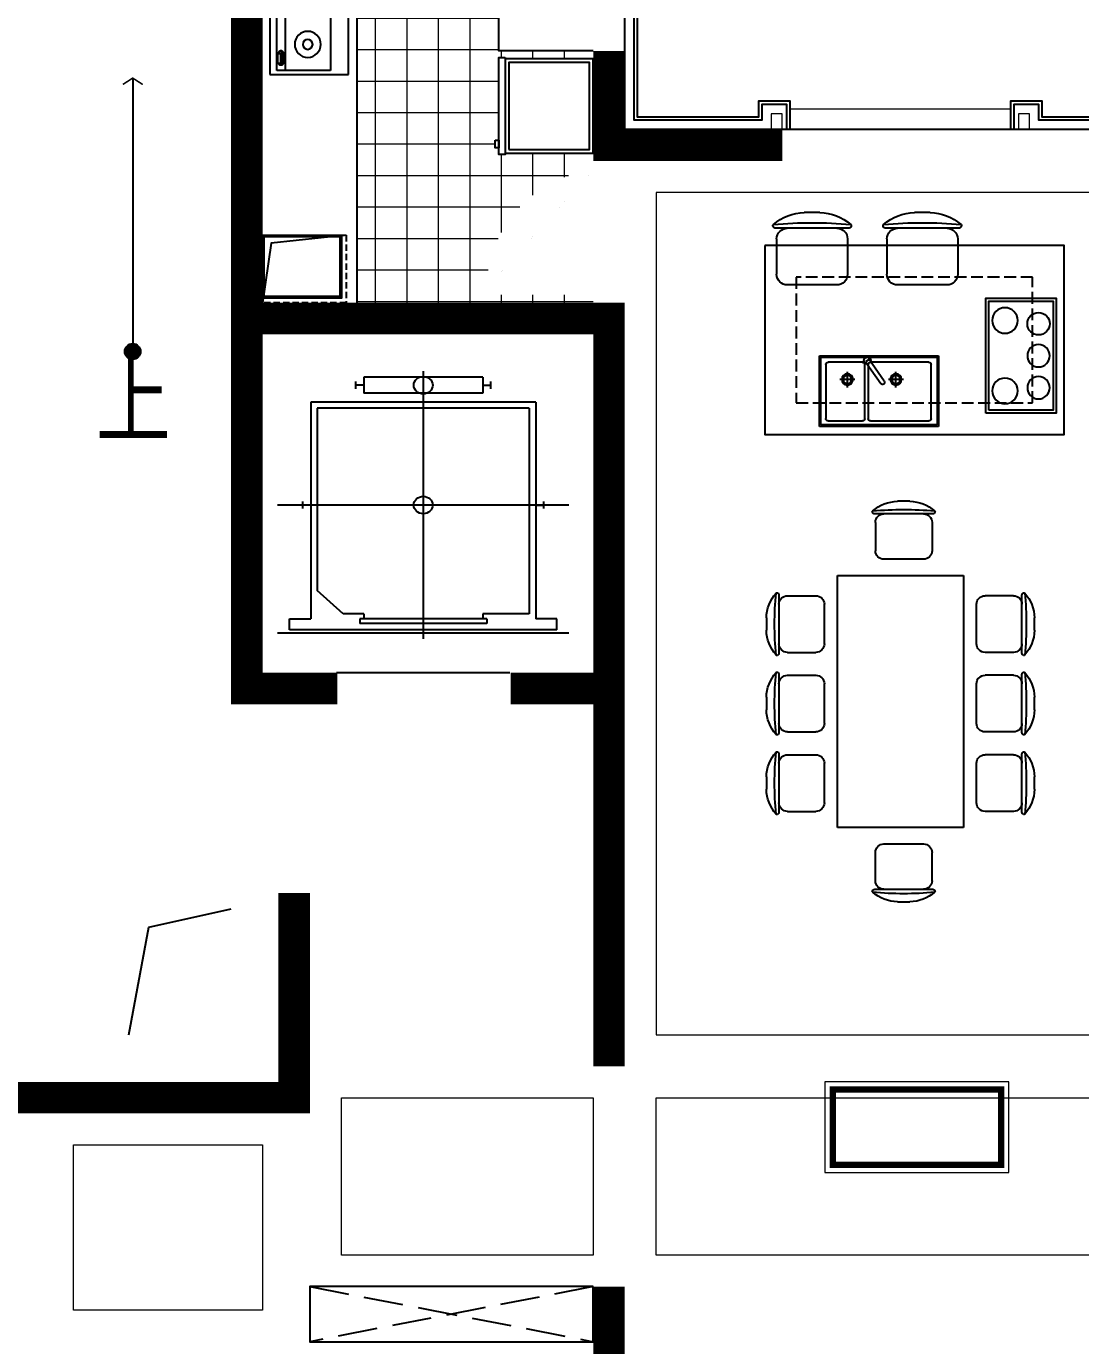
# Model space of a CAD drawing. Extents: x 1117549 to 1295333, y -232649 to -190649.
# Drawn here: x 1236479 to 1243173, y -213042 to -204661 of the extents above; entities that cross this region are included whole.
import ezdxf
from ezdxf.enums import TextEntityAlignment as Align

# ---------------------------------------------------------------- set-up
doc = ezdxf.new("R2010")
doc.units = 0
doc.header["$LTSCALE"] = 1000
doc.header["$MEASUREMENT"] = 0
doc.linetypes.add('ACO-DASHED', pattern=[3, 2, -1])
doc.linetypes.add('DASH', pattern=[0.35, 0.25, -0.1])
doc.layers.get('0').update_dxf_attribs({"linetype": 'CONTINUOUS'})
for name, color, linetype in [('A-Furniture', 252, 'CONTINUOUS'), ('A-Insulatinglayer', 11, 'CONTINUOUS'), ('A-Kitchen', 214, 'CONTINUOUS'), ('A-Others', 45, 'ACO-DASHED'), ('A-Plumbing', 4, 'CONTINUOUS'), ('A-Pub-dim-2', 3, 'CONTINUOUS'), ('A-Pub-text', 132, 'CONTINUOUS'), ('A-Section', 2, 'CONTINUOUS'), ('A-Stair', 142, 'CONTINUOUS'), ('A-Window', 183, 'CONTINUOUS'), ('图层1', 6, 'CONTINUOUS')]:
    doc.layers.add(name, color=color, linetype=linetype)
for name, color, linetype, lineweight in [('A-Sill', 135, 'CONTINUOUS', 0), ('A-Wall-2', 123, 'CONTINUOUS', 15), ('PUB_TEXT', 41, 'CONTINUOUS', 0), ('剪力墙', 252, 'CONTINUOUS', 0), ('砌块', 31, 'CONTINUOUS', 0), ('铺地', 147, 'CONTINUOUS', 0)]:
    doc.layers.add(name, color=color, linetype=linetype, lineweight=lineweight)
doc.styles.add('hzxy', font='romand.shx', dxfattribs={"bigfont": 'hzxy.shx'})

# ---------------------------------------------------------------- blocks, each defined once
blk = doc.blocks.new('ertuyo0')
at = {"layer": '剪力墙', "const_width": 200}
for points in [[(1369817.4, -357709.9), (1369242.4, -357709.9), (1369242.4, -350859.9)], [(1372642.4, -354259.9), (1371542.4, -354259.9), (1371542.4, -353659.9)], [(1369242.4, -355359.9), (1370042.4, -355359.9)], [(1369242.4, -355359.9), (1371542.4, -355359.9), (1371542.4, -357709.9)], [(1370917.4, -357709.9), (1371542.4, -357709.9), (1371542.4, -360109.9)], [(1366142.4, -359009.9), (1366142.4, -360309.9), (1369542.4, -360309.9), (1369542.4, -359009.9)], [(1371542.4, -361509.9), (1371542.4, -363209.9)]]:
    blk.add_lwpolyline(points, dxfattribs=at)
blk = doc.blocks.new('A-Other-Elevator -a')
at = {"layer": 'A-Stair', "color": 0, "linetype": 'ByBlock', "lineweight": -2}
for p, q in [((-428.9, 1803.2), (-428.9, 1849.5)), ((378.4, 1876.6), (-378.4, 1876.6)), ((-378.4, 1876.6), (-378.4, 1776.1)), ((0, 1915.2), (0, 215.2)), ((378.4, 1876.6), (378.4, 1776.1)), ((428.9, 1803.2), (428.9, 1849.5)), ((-378.4, 1826.4), (-428.9, 1826.4)), ((378.4, 1776.1), (-378.4, 1776.1)), ((378.4, 1826.4), (428.9, 1826.4)), ((714.8, 1718.2), (-714.8, 1718.2)), ((-714.8, 1718.2), (-714.8, 342.7)), ((672.7, 1679.5), (-672.7, 1679.5)), ((-672.7, 1679.5), (-672.7, 522.2)), ((672.7, 1679.5), (672.7, 373.6)), ((714.8, 1718.2), (714.8, 342.7)), ((925, 1065.2), (-925, 1065.2)), ((-765.2, 1042), (-765.2, 1088.4)), ((-714.8, 1065.2), (-765.2, 1065.2)), ((714.8, 1065.2), (765.2, 1065.2)), ((765.2, 1042), (765.2, 1088.4)), ((-509.4, 373.6), (-672.7, 522.2)), ((-849.3, 342.7), (-714.8, 342.7)), ((-849.3, 273.2), (-849.3, 342.7)), ((-378.4, 373.6), (-509.4, 373.6)), ((403.6, 342.7), (-403.6, 342.7)), ((-403.6, 342.7), (-403.6, 311.8)), ((-378.4, 373.6), (-378.4, 342.7)), ((378.4, 373.6), (378.4, 342.7)), ((672.7, 373.6), (378.4, 373.6)), ((403.6, 342.7), (403.6, 311.8)), ((849.3, 342.7), (714.8, 342.7)), ((849.3, 273.2), (849.3, 342.7)), ((849.3, 273.2), (-849.3, 273.2)), ((403.6, 311.8), (-403.6, 311.8)), ((925, 250), (-925, 250)), ((550, 0), (-550, 0))]:
    blk.add_line(p, q, dxfattribs=at)
for centre in [(0, 1826.4), (0, 1065.2)]:
    blk.add_ellipse(centre, major_axis=(-60.1, 0), ratio=0.918919, start_param=-1.570796, end_param=4.712389, dxfattribs=at)
blk = doc.blocks.new('A-Kitchen-Gas stove-700x500')
at = {"layer": 'A-Kitchen'}
for p, q in [((-350, 0), (350, 0)), ((-350, -500), (-350, 0)), ((350, 0), (350, -500)), ((-323.5, -113.1), (-323.5, -455.5)), ((299.3, -113.1), (-323.5, -113.1)), ((299.3, -455.5), (299.3, -113.1)), ((-323.5, -399.8), (299.3, -399.8)), ((350, -500), (-350, -500)), ((-323.5, -455.5), (299.3, -455.5)), ((-290.9, -422.1), (-290.8, -433.8)), ((-215.7, -431.5), (-280.4, -431.5)), ((-280.4, -431.5), (-280.4, -448.2)), ((-280.4, -448.2), (-215.7, -448.2)), ((-215.7, -448.2), (-215.7, -431.5)), ((-199.1, -423.2), (-199.1, -433.7)), ((182.1, -422.1), (182.2, -433.8)), ((192.6, -431.5), (192.6, -448.2)), ((257.3, -431.5), (192.6, -431.5)), ((192.6, -448.2), (257.3, -448.2)), ((257.3, -448.2), (257.3, -431.5)), ((273.9, -423.2), (273.9, -433.7))]:
    blk.add_line(p, q, dxfattribs=at)
for points in [[(-199.1, -423.2, 0.259034), (-201, -419.8, 0.076276), (-212.5, -414.9, 0.036515), (-226.1, -412.4, 0.026615), (-244.9, -411.4, 0.026615), (-263.8, -412.4, 0.036515), (-277.3, -414.9, 0.076276), (-288.9, -419.8, 0.259034), (-290.8, -423.2, 0.078462), (-290.6, -424.5, 0.056762)], [(273.9, -423.2, 0.259034), (272, -419.8, 0.076276), (260.5, -414.9, 0.036515), (246.9, -412.4, 0.026615), (228.1, -411.4, 0.026615), (209.2, -412.4, 0.036515), (195.7, -414.9, 0.076276), (184.1, -419.8, 0.259034), (182.2, -423.2, 0.078462), (182.4, -424.5, 0.056762)], [(-199.1, -433.7, 0.259034), (-201, -430.3, 0.076276), (-212.5, -425.4, 0.036515), (-226.1, -422.9, 0.026615), (-244.9, -421.9, 0.026615), (-263.8, -422.9, 0.036515), (-277.3, -425.4, 0.076276), (-288.9, -430.3, 0.259034), (-290.8, -433.7, 0.259034), (-288.9, -437.2, 0.056762), (-280.4, -441.2, 0.036515)], [(-215.7, -442.9, 0.008736), (-212.5, -442.1, 0.076276), (-201, -437.2, 0.259034), (-199.1, -433.7, 0.259034)], [(273.9, -433.7, 0.259034), (272, -430.3, 0.076276), (260.5, -425.4, 0.036515), (246.9, -422.9, 0.026615), (228.1, -421.9, 0.026615), (209.2, -422.9, 0.036515), (195.7, -425.4, 0.076276), (184.1, -430.3, 0.259034), (182.2, -433.7, 0.259034), (184.1, -437.2, 0.056762), (192.6, -441.2, 0.036515)], [(257.3, -442.9, 0.008736), (260.5, -442.1, 0.076276), (272, -437.2, 0.259034), (273.9, -433.7, 0.259034)]]:
    blk.add_lwpolyline(points, format="xyb", dxfattribs=at)
for centre, radius in [((-158.4, -258.5), 82.5), ((-158.4, -258.5), 31.6), ((134.2, -258.5), 82.5), ((134.2, -258.5), 31.6)]:
    blk.add_circle(centre, radius, dxfattribs=at)
blk = doc.blocks.new('A-Kitchen-Washer tank-800x450')
at = {"layer": 'A-Kitchen'}
for p, q in [((350, 0), (-350, 0)), ((-400, -50), (-400, -400)), ((-320, -80), (-143.7, -80)), ((64.2, -219.8), (-79.9, -51.2)), ((-45.9, -44.8), (65.6, -200.7)), ((320, -80), (-13.7, -80)), ((400, -400), (400, -50)), ((-370, -130), (-370, -370)), ((-93.7, -130), (-93.7, -370)), ((-91.5, -83.8), (45.1, -218.2)), ((-63.7, -130), (-63.7, -370)), ((370, -370), (370, -130)), ((-133.9, -180.2), (-334.3, -180.2)), ((-133.9, -210.2), (-334.3, -210.2)), ((-133.9, -240.2), (-334.3, -240.2)), ((-133.9, -270.2), (-334.3, -270.2)), ((-133.9, -300.2), (-334.3, -300.2)), ((-133.9, -330.2), (-334.3, -330.2)), ((-133.9, -360.2), (-334.3, -360.2)), ((-133.9, -390.2), (-334.3, -390.2)), ((-350, -450), (350, -450)), ((-320, -420), (-143.7, -420)), ((-13.7, -420), (320, -420))]:
    blk.add_line(p, q, dxfattribs=at)
for centre in [(-226.1, -150.1), (158.6, -150.1)]:
    blk.add_circle(centre, 27.5, dxfattribs=at)
for centre, radius, start, end in [((-350, -50), 50, 90, 180), ((350, -50), 50, 0, 90), ((-320, -130), 50, 90, 180), ((-143.7, -130), 50, 0, 90), ((-57.4, -77.5), 34.6, 70.52706, 190.52706), ((-13.7, -130), 50, 90, 97.6978), ((320, -130), 50, 0, 90), ((-13.7, -130), 50, 161.10956, 180), ((55.5, -209.6), 13.5, 219.73777, 41.31634), ((-350, -400), 50, 180, 270), ((-320, -370), 50, 180, 270), ((-143.7, -370), 50, 270, 0), ((-13.7, -370), 50, 180, 270), ((320, -370), 50, 270, 0), ((350, -400), 50, 270, 0)]:
    blk.add_arc(centre, radius, start, end, dxfattribs=at)
blk = doc.blocks.new('A-Kitchen-Refrigeratory-600x600')
at = {"layer": 'A-Kitchen'}
for points in [[(8, -560), (8, 0), (608, 0), (608, -560)], [(32, -536), (32, -24), (584, -24), (584, -536), (32, -536)]]:
    blk.add_lwpolyline(points, dxfattribs=at)
for points in [[(616, -560), (0, -560), (0, -600), (616, -600)], [(90.2, -623.7), (90.2, -600), (41.5, -600), (41.5, -623.7)]]:
    blk.add_lwpolyline(points, close=True, dxfattribs=at)
blk = doc.blocks.new('A$C196A55FC')
h = blk.add_hatch()
h.set_pattern_fill('ANSI31', color=256, scale=100, style=0)
h.set_pattern_definition([(45, (-1440695.98, 408869.9), (-112.253202, 112.253202), [])])
h.paths.add_polyline_path([(745.6, 1970.8), (1521, 1970.8), (1521, 2482.6), (745.6, 2482.6)], flags=25)
at = {"layer": '铺地'}
h = blk.add_hatch(dxfattribs=at)
h.set_pattern_fill('_USER', color=138, scale=200, style=0, double=1, pattern_type=0)
h.set_pattern_definition([(0, (-1440695.98, 515789.9), (0, 200), []), (90, (-1440695.98, 515789.9), (-200, 1e-14), [])])
h.paths.add_polyline_path([(719.9, 3773.2), (2100.3, 3773.2), (2100.3, 4284.9), (719.9, 4284.9)], flags=24)
h.paths.add_polyline_path([(700.7, 4488.3), (2385.7, 4488.3), (2385.7, 5006.6), (700.7, 5006.6)], flags=24)
h.paths.add_polyline_path([(269.5, 4552.1), (850.9, 4552.1), (850.9, 4935.4), (269.5, 4935.4)], flags=24)
h.paths.add_polyline_path([(745.6, 1970.8), (1521, 1970.8), (1521, 2482.6), (745.6, 2482.6)], flags=25)
edge = h.paths.add_edge_path()
edge.add_line((1600, 3500), (800, 3500))
edge.add_line((800, 3500), (800, 3300))
edge.add_line((800, 3300), (750, 3300))
edge.add_line((750, 3300), (750, 1750))
edge.add_line((750, 1750), (150, 1750))
edge.add_line((150, 1750), (150, 1700))
edge.add_line((150, 1700), (710, 1700))
edge.add_line((710, 1700), (710, 1708))
edge.add_line((710, 1708), (750, 1708))
edge.add_line((750, 1708), (750, 1182.2))
edge.add_line((750, 1182.2), (773.7, 1182.2))
edge.add_line((773.7, 1182.2), (773.7, 1133.5))
edge.add_line((773.7, 1133.5), (750, 1133.5))
edge.add_line((750, 1133.5), (750, 1092))
edge.add_line((750, 1092), (710, 1092))
edge.add_line((710, 1092), (710, 1100))
edge.add_line((710, 1100), (150, 1100))
edge.add_line((150, 1100), (150, 1000))
edge.add_line((150, 1000), (150, 993.6))
edge.add_arc((50, 220), 780, 1.46928, 82.63411, ccw=False)
edge.add_line((829.7, 240), (830, 240))
edge.add_line((830, 240), (830, 200))
edge.add_line((830, 200), (150, 200))
edge.add_line((150, 200), (150, 150))
edge.add_line((150, 150), (1650, 150))
edge.add_line((1650, 150), (1650, 3300))
edge.add_line((1650, 3300), (1600, 3300))
edge.add_line((1600, 3300), (1600, 3500))
at = {"layer": 'A-Kitchen'}
blk.add_line((1650, 150), (1650, 3300), dxfattribs=at)
blk.add_lwpolyline([(150, 1750), (750, 1750), (750, 3300)], dxfattribs=at)
at = {"layer": 'A-Others', "linetype": 'ACO-DASHED', "ltscale": 0.02}
blk.add_lwpolyline([(1720, 580), (1720, 150), (2250, 150), (2250, 580)], close=True, dxfattribs=at)
at = {"layer": 'A-Others', "linetype": 'ByBlock', "ltscale": 20}
blk.add_lwpolyline([(1720, 580), (2195.7, 529.7), (2250, 150)], dxfattribs=at)
for points in [[(1750, 580), (1750, 180), (2250, 180), (2250, 580)], [(1760, 570), (1760, 190), (2240, 190), (2240, 570)]]:
    blk.add_lwpolyline(points, close=True, dxfattribs=at)
at = {"layer": 'A-Plumbing'}
blk.add_circle((245, 3205), 55, dxfattribs=at)
at = {"layer": 'A-Wall-2'}
for points in [[(350, 3300), (350, 3100), (150, 3100)], [(400, 3300), (400, 3050), (150, 3050)]]:
    blk.add_lwpolyline(points, dxfattribs=at)
at = {"layer": 'A-Kitchen', "rotation": 90}
for name, p in [('A-Kitchen-Washer tank-800x450', (180, 2491)), ('A-Kitchen-Gas stove-700x500', (1705, 1950)), ('A-Kitchen-Refrigeratory-600x600', (150, 1092))]:
    blk.add_blockref(name, p, dxfattribs=at)
blk = doc.blocks.new('$dot')
h = blk.add_hatch(color=0)
h.dxf.hatch_style = 1
edge = h.paths.add_edge_path()
edge.add_arc((0, 0), 0.5, 0, 360)
at = {"color": 0}
blk.add_circle((0, 0), 0.5, dxfattribs=at)
blk = doc.blocks.new('A$C1C2D28C4')
at = {"layer": 'A-Furniture'}
for p, q in [((1407.2, -309), (1506.3, -309)), ((2107.2, -309), (2206.3, -309)), ((1226.7, -409), (1686.7, -409)), ((1926.7, -409), (2386.7, -409)), ((1231.7, -476.5), (1231.7, -701.5)), ((1681.7, -476.5), (1681.7, -701.5)), ((1931.7, -476.5), (1931.7, -701.5)), ((2381.7, -476.5), (2381.7, -701.5)), ((1299.2, -769), (1614.2, -769)), ((1999.2, -769), (2314.2, -769)), ((1353.3, -1219), (1353.3, -1669)), ((2110.2, -1219), (1353.3, -1219)), ((2110.2, -1669), (2110.2, -1219)), ((1353.3, -1669), (2110.2, -1669))]:
    blk.add_line(p, q, dxfattribs=at)
at = {"layer": 'A-Furniture', "color": 251}
for p, q in [((1363.3, -1229), (1363.3, -1659)), ((2100.2, -1229), (1363.3, -1229)), ((1698.5, -1380.7), (1795.2, -1242.4)), ((1795.2, -1242.4), (1816.9, -1257.6)), ((2100.2, -1659), (2100.2, -1229)), ((1400.6, -1618.6), (1400.6, -1275.6)), ((1415.6, -1260.6), (1784.7, -1260.6)), ((1624.1, -1420.8), (1624.1, -1320.6)), ((1816.9, -1257.6), (1720.2, -1395.9)), ((1799.7, -1275.6), (1799.7, -1618.6)), ((1822.2, -1618.6), (1822.2, -1275.6)), ((1837.2, -1260.6), (2054.5, -1260.6)), ((1932.5, -1420.8), (1932.5, -1320.6)), ((2069.5, -1275.6), (2069.5, -1618.6)), ((1575.9, -1369.3), (1672, -1369.3)), ((1884.3, -1369.3), (1980.3, -1369.3)), ((1363.3, -1659), (2100.2, -1659)), ((1784.7, -1633.6), (1415.6, -1633.6)), ((2054.5, -1633.6), (1837.2, -1633.6))]:
    blk.add_line(p, q, dxfattribs=at)
at = {"layer": 'A-Furniture'}
blk.add_lwpolyline([(2456.7, -519), (2456.7, -1719), (556.7, -1719), (556.7, -519)], close=True, dxfattribs=at)
at = {"layer": 'A-Furniture', "linetype": 'DASH', "ltscale": 0.3}
blk.add_lwpolyline([(2256.7, -719), (2256.7, -1519), (756.7, -1519), (756.7, -719)], close=True, dxfattribs=at)
at = {"layer": 'A-Furniture', "linetype": 'ByBlock'}
blk.add_lwpolyline([(1053.8, -1584.7), (1053.8, -853.2), (606.7, -853.2), (606.7, -1584.7)], close=True, dxfattribs=at)
at = {"layer": 'A-Furniture', "color": 251, "linetype": 'ByBlock'}
blk.add_lwpolyline([(1033.8, -1564.7), (1033.8, -873.2), (626.7, -873.2), (626.7, -1564.7)], close=True, dxfattribs=at)
at = {"layer": 'A-Furniture', "color": 251}
for centre, radius in [((1624.1, -1369.3), 36.1), ((1932.5, -1369.3), 36.1), ((1624.1, -1369.3), 27.1), ((1932.5, -1369.3), 27.1)]:
    blk.add_circle(centre, radius, dxfattribs=at)
at = {"layer": 'A-Furniture'}
for centre, radius, start, end in [((1416.9, -624.4), 315.6, 91.76516, 130.72657), ((1496.6, -624.4), 315.6, 49.27348, 88.23489), ((2116.9, -624.4), 315.6, 91.76516, 130.72657), ((2196.6, -624.4), 315.6, 49.27348, 88.23489), ((1217.5, -392.8), 10, 130.72657, 202.67002), ((1226.7, -389), 20, 202.67002, 270.00002), ((1456.7, -3086.8), 2712.7, 84.80233, 95.19772), ((1299.2, -476.5), 67.5, 90.00002, 180.00002), ((1614.2, -476.5), 67.5, 0.00002, 90.00002), ((1686.7, -389), 20, 270.00002, 337.33003), ((1696, -392.8), 10, 337.33003, 49.27348), ((1917.5, -392.8), 10, 130.72657, 202.67002), ((1926.7, -389), 20, 202.67002, 270.00002), ((2156.7, -3086.8), 2712.7, 84.80233, 95.19772), ((1999.2, -476.5), 67.5, 90.00002, 180.00002), ((2314.2, -476.5), 67.5, 0.00002, 90.00002), ((2386.7, -389), 20, 270.00002, 337.33003), ((2396, -392.8), 10, 337.33003, 49.27348), ((1299.2, -701.5), 67.5, 180.00002, 270.00002), ((1614.2, -701.5), 67.5, 270.00002, 0.00002), ((1999.2, -701.5), 67.5, 180.00002, 270.00002), ((2314.2, -701.5), 67.5, 270.00002, 0.00002)]:
    blk.add_arc(centre, radius, start, end, dxfattribs=at)
at = {"layer": 'A-Furniture', "color": 251}
for centre, radius, start, end in [((1806.1, -1250), 21.7, 272.6647, 197.39321), ((1415.6, -1275.6), 15, 90, 180), ((1784.7, -1275.6), 15, 360, 90), ((1837.2, -1275.6), 15, 90, 180), ((2054.5, -1275.6), 15, 360, 90), ((1709.3, -1388.3), 13.3, 145.02895, 325.02895), ((1415.6, -1618.6), 15, 180, 270), ((1784.7, -1618.6), 15, 270, 360), ((1837.2, -1618.6), 15, 180, 270), ((2054.5, -1618.6), 15, 270, 360)]:
    blk.add_arc(centre, radius, start, end, dxfattribs=at)
at = {"layer": 'A-Furniture', "color": 251, "linetype": 'ByBlock'}
for centre, major_axis, start_param, end_param in [((931.9, -995.4), (0.1, 81.3), 1.571856, 7.855041), ((718.5, -1219), (0.1, 71.1), 1.572471, 7.855656), ((718.5, -1422.2), (-0.4, 71.1), 1.565711, 7.848896), ((931.9, -1442.5), (0.2, 81.3), 1.5728, 7.855985)]:
    blk.add_ellipse(centre, major_axis=major_axis, ratio=1, start_param=start_param, end_param=end_param, dxfattribs=at)
at = {"layer": 'A-Furniture', "color": 251, "linetype": 'ByBlock', "extrusion": (0, 0, -1)}
blk.add_ellipse((718.5, -1015.8), major_axis=(0.4, 71.1), ratio=1, start_param=4.707303251663538, end_param=10.99048855884312, dxfattribs=at)
blk = doc.blocks.new('A- Dining-room-Table-8b')
at = {"layer": 'A-Furniture', "color": 0, "linetype": 'ByBlock', "lineweight": -2}
for p, q in [((715.3, 0), (794.6, 0)), ((1220.4, 0), (1299.7, 0)), ((1725.5, 0), (1804.8, 0)), ((571, -80), (939, -80)), ((1076.1, -80), (1444.1, -80)), ((1581.1, -80), (1949.1, -80)), ((575, -134), (575, -314)), ((935, -134), (935, -314)), ((1080.1, -134), (1080.1, -314)), ((1440.1, -134), (1440.1, -314)), ((1585.1, -134), (1585.1, -314)), ((1945.1, -134), (1945.1, -314)), ((629, -368), (881, -368)), ((1134.1, -368), (1386.1, -368)), ((1639.1, -368), (1891.1, -368)), ((472.6, -451.3), (472.6, -1251.3)), ((2072.6, -451.3), (472.6, -451.3)), ((2072.6, -1251.3), (2072.6, -451.3)), ((80, -1014.6), (80, -646.6)), ((134, -650.6), (314, -650.6)), ((2411.1, -650.6), (2231.1, -650.6)), ((2465.1, -646.6), (2465.1, -1014.6)), ((368, -956.6), (368, -704.6)), ((2177.1, -704.6), (2177.1, -956.6)), ((0, -870.3), (0, -790.9)), ((2545.1, -790.9), (2545.1, -870.3)), ((134, -1010.6), (314, -1010.6)), ((2411.1, -1010.6), (2231.1, -1010.6)), ((472.6, -1251.3), (2072.6, -1251.3)), ((881, -1334.6), (629, -1334.6)), ((1386.1, -1334.6), (1134.1, -1334.6)), ((1891.1, -1334.6), (1639.1, -1334.6)), ((575, -1568.6), (575, -1388.6)), ((935, -1568.6), (935, -1388.6)), ((1080.1, -1568.6), (1080.1, -1388.6)), ((1440.1, -1568.6), (1440.1, -1388.6)), ((1585.1, -1568.6), (1585.1, -1388.6)), ((1945.1, -1568.6), (1945.1, -1388.6)), ((939, -1622.6), (571, -1622.6)), ((1444.1, -1622.6), (1076.1, -1622.6)), ((1949.1, -1622.6), (1581.1, -1622.6)), ((794.6, -1702.6), (715.3, -1702.6)), ((1299.7, -1702.6), (1220.4, -1702.6)), ((1804.8, -1702.6), (1725.5, -1702.6))]:
    blk.add_line(p, q, dxfattribs=at)
for centre, major_axis, start_param, end_param in [((563.6, -67.1), (-5.66, 5.66), -0.074586, 1.181064), ((571, -64), (-11.3, 11.3), 1.181064, 2.356194), ((723.1, -252.4), (-178.5, 178.5), -0.754591, -0.074586), ((755, -2222.3), (-1534.5, 1534.5), -0.876115, -0.694681), ((629, -134), (38.2, 38.2), 0.785398, 2.356194), ((786.8, -252.4), (-178.5, 178.5), -1.49621, -0.816206), ((881, -134), (-38.2, 38.2), 3.926991, 5.497787), ((939, -64), (11.3, 11.3), 3.926991, 5.102121), ((946.3, -67.1), (5.66, 5.66), 5.102121, 6.357771), ((1068.7, -67.1), (-5.66, 5.66), -0.074586, 1.181064), ((1076.1, -64), (-11.3, 11.3), 1.181064, 2.356194), ((1228.2, -252.4), (178.5, 178.5), 0.816206, 1.49621), ((1260.1, -2222.3), (-1534.5, 1534.5), -0.876115, -0.694681), ((1134.1, -134), (38.2, 38.2), 0.785398, 2.356194), ((1291.9, -252.4), (-178.5, 178.5), -1.49621, -0.816206), ((1386.1, -134), (-38.2, 38.2), 3.926991, 5.497787), ((1444.1, -64), (11.3, 11.3), 3.926991, 5.102121), ((1451.4, -67.1), (5.66, 5.66), 5.102121, 6.357771), ((1573.8, -67.1), (-5.66, 5.66), -0.074586, 1.181064), ((1581.1, -64), (-11.3, 11.3), 1.181064, 2.356194), ((1733.3, -252.4), (-178.5, 178.5), -0.754591, -0.074586), ((1765.1, -2222.3), (-1534.5, 1534.5), -0.876115, -0.694681), ((1639.1, -134), (38.2, 38.2), 0.785398, 2.356194), ((1797, -252.4), (-178.5, 178.5), -1.49621, -0.816206), ((1891.1, -134), (-38.2, 38.2), 3.926991, 5.497787), ((1949.1, -64), (11.3, 11.3), 3.926991, 5.102121), ((1956.5, -67.1), (5.66, 5.66), 5.102121, 6.357771), ((629, -314), (-38.2, 38.2), 0.785398, 2.356194), ((881, -314), (38.2, 38.2), 3.926991, 5.497787), ((1134.1, -314), (-38.2, 38.2), 0.785398, 2.356194), ((1386.1, -314), (38.2, 38.2), 3.926991, 5.497787), ((1639.1, -314), (-38.2, 38.2), 0.785398, 2.356194), ((1891.1, -314), (38.2, 38.2), 3.926991, 5.497787), ((252.4, -798.7), (-178.5, 178.5), 0.074586, 0.754591), ((2222.3, -830.6), (-1534.5, 1534.5), 0.694681, 0.876115), ((67.1, -639.2), (5.66, 5.66), 0.389732, 1.645382), ((64, -646.6), (11.3, 11.3), 5.497787, 6.672917), ((134, -704.6), (38.2, 38.2), 0.785398, 2.356194), ((314, -704.6), (-38.2, 38.2), 3.926991, 5.497787), ((2231.1, -704.6), (38.2, 38.2), 0.785398, 2.356194), ((2411.1, -704.6), (-38.2, 38.2), 3.926991, 5.497787), ((2481.1, -646.6), (-11.3, 11.3), -0.389732, 0.785398), ((2478, -639.2), (-5.66, 5.66), 4.637803, 5.893453), ((2292.8, -798.7), (-178.5, 178.5), 3.957798, 4.637803), ((322.9, -830.6), (-1534.5, 1534.5), 3.836274, 4.017708), ((252.4, -862.5), (-178.5, 178.5), 0.816206, 1.49621), ((2292.8, -862.5), (-178.5, 178.5), 3.216179, 3.896183), ((134, -956.6), (-38.2, 38.2), 0.785398, 2.356194), ((314, -956.6), (38.2, 38.2), 3.926991, 5.497787), ((2231.1, -956.6), (-38.2, 38.2), 0.785398, 2.356194), ((2411.1, -956.6), (38.2, 38.2), 3.926991, 5.497787), ((67.1, -1022), (-5.66, 5.66), 1.49621, 2.75186), ((64, -1014.6), (-11.3, 11.3), 2.75186, 3.926991), ((2481.1, -1014.6), (11.3, 11.3), 2.356194, 3.531325), ((2478, -1022), (5.66, 5.66), 3.531325, 4.786975), ((629, -1388.6), (38.2, 38.2), 0.785398, 2.356194), ((881, -1388.6), (-38.2, 38.2), 3.926991, 5.497787), ((1134.1, -1388.6), (38.2, 38.2), 0.785398, 2.356194), ((1386.1, -1388.6), (-38.2, 38.2), 3.926991, 5.497787), ((1639.1, -1388.6), (38.2, 38.2), 0.785398, 2.356194), ((1891.1, -1388.6), (-38.2, 38.2), 3.926991, 5.497787), ((629, -1568.6), (-38.2, 38.2), 0.785398, 2.356194), ((881, -1568.6), (38.2, 38.2), 3.926991, 5.497787), ((1134.1, -1568.6), (-38.2, 38.2), 0.785398, 2.356194), ((1386.1, -1568.6), (38.2, 38.2), 3.926991, 5.497787), ((1639.1, -1568.6), (-38.2, 38.2), 0.785398, 2.356194), ((1891.1, -1568.6), (38.2, 38.2), 3.926991, 5.497787), ((563.6, -1635.5), (5.66, 5.66), 1.960529, 3.216179), ((571, -1638.6), (11.3, 11.3), 0.785398, 1.960529), ((755, 519.7), (-1534.5, 1534.5), 2.265478, 2.446911), ((723.1, -1450.2), (-178.5, 178.5), 1.645382, 2.325387), ((786.8, -1450.2), (178.5, 178.5), 3.957798, 4.637803), ((939, -1638.6), (-11.3, 11.3), 4.322657, 5.497787), ((946.3, -1635.5), (-5.66, 5.66), 3.067007, 4.322657), ((1068.7, -1635.5), (5.66, 5.66), 1.960529, 3.216179), ((1076.1, -1638.6), (11.3, 11.3), 0.785398, 1.960529), ((1228.2, -1450.2), (-178.5, 178.5), 1.645382, 2.325387), ((1260.1, 519.7), (-1534.5, 1534.5), 2.265478, 2.446911), ((1291.9, -1450.2), (178.5, 178.5), 3.957798, 4.637803), ((1444.1, -1638.6), (-11.3, 11.3), 4.322657, 5.497787), ((1451.4, -1635.5), (-5.66, 5.66), 3.067007, 4.322657), ((1573.8, -1635.5), (5.66, 5.66), 1.960529, 3.216179), ((1581.1, -1638.6), (11.3, 11.3), 0.785398, 1.960529), ((1765.1, 519.7), (-1534.5, 1534.5), 2.265478, 2.446911), ((1733.3, -1450.2), (-178.5, 178.5), 1.645382, 2.325387), ((1797, -1450.2), (178.5, 178.5), 3.957798, 4.637803), ((1949.1, -1638.6), (-11.3, 11.3), 4.322657, 5.497787), ((1956.5, -1635.5), (-5.66, 5.66), 3.067007, 4.322657)]:
    blk.add_ellipse(centre, major_axis=major_axis, ratio=1, start_param=start_param, end_param=end_param, dxfattribs=at)

msp = doc.modelspace()

# ---------------------------------------------------------------- linework, layer by layer
at = {"layer": 'A-Furniture', "linetype": 'DASH'}
for p, q in [((1240078.8, -212666.7, 0), (1238278.8, -213016.7, 0)), ((1238278.8, -212666.7, 0), (1240078.8, -213016.7, 0))]:
    msp.add_line(p, q, dxfattribs=at)
at = {"layer": 'A-Furniture', "elevation": 0}
msp.add_lwpolyline([(1240078.8, -212666.7), (1238278.8, -212666.7), (1238278.8, -213016.7), (1240078.8, -213016.7)], close=True, dxfattribs=at)
at = {"layer": 'A-Insulatinglayer'}
for points in [[(1241308.8, -205316.7), (1241308.8, -205156.7), (1241148.8, -205156.7), (1241148.8, -205256.7), (1240338.8, -205256.7), (1240338.8, -202896.5), (1240438.8, -202896.5), (1240438.8, -202736.5), (1240278.8, -202736.5)], [(1244908.8, -205316.7), (1244908.8, -205156.6), (1244748.8, -205156.6), (1244748.8, -205256.7), (1242908.8, -205256.7), (1242908.8, -205156.7), (1242748.8, -205156.7), (1242748.8, -205316.7)]]:
    msp.add_lwpolyline(points, dxfattribs=at)
at = {"layer": 'A-Pub-dim-2', "const_width": 10, "elevation": 0, "flags": 128}
msp.add_lwpolyline([(1237091.5, -205029.7), (1237153.8, -204989.2), (1237217.6, -205030)], dxfattribs=at)
at = {"layer": 'A-Pub-dim-2', "elevation": 0}
msp.add_lwpolyline([(1237153.8, -204989.2), (1237153.8, -206726.7)], dxfattribs=at)
at = {"layer": 'A-Section', "color": 138}
for points in [[(1241328.8, -205316.7), (1241328.8, -205136.7), (1241128.8, -205136.7), (1241128.8, -205236.7), (1240358.8, -205236.7), (1240358.8, -202916.5), (1240458.8, -202916.5), (1240458.8, -202716.5), (1240278.8, -202716.5)], [(1244928.8, -205316.7), (1244928.8, -205136.6), (1244728.8, -205136.6), (1244728.8, -205236.7), (1242928.8, -205236.7), (1242928.8, -205136.7), (1242728.8, -205136.7), (1242728.8, -205316.7)]]:
    msp.add_lwpolyline(points, dxfattribs=at)
at = {"layer": 'A-Sill'}
msp.add_line((1242728.8, -205186.6, 0), (1241328.8, -205186.7, 0), dxfattribs=at)
at = {"layer": 'A-Window', "elevation": 0}
msp.add_lwpolyline([(1237128.8, -211066.7), (1237256.6, -210383.8), (1237778.8, -210266.7)], dxfattribs=at)
at = {"layer": 'PUB_TEXT', "color": 6, "ltscale": 0.8, "elevation": 0}
msp.add_lwpolyline([(1242718.5, -211365.1), (1241550.2, -211365.1), (1241550.2, -211942.7), (1242718.5, -211942.7)], close=True, dxfattribs=at)
at = {"layer": 'PUB_TEXT', "color": 6, "ltscale": 0.8, "const_width": 40, "elevation": 0}
msp.add_lwpolyline([(1242668.5, -211415.1), (1241600.2, -211415.1), (1241600.2, -211892.7), (1242668.5, -211892.7)], close=True, dxfattribs=at)
at = {"layer": '图层1', "color": 3}
msp.add_lwpolyline([(1240278.8, -200616.7), (1232678.8, -200616.7), (1232678.8, -205316.7), (1225878.8, -205316.7), (1225878.8, -206966.7), (1223978.8, -206966.7), (1223978.8, -218066.7), (1227878.8, -218066.7), (1227878.8, -219316.7), (1245078.8, -219316.7), (1245078.8, -218066.7), (1248978.8, -218066.7), (1248978.8, -206966.7), (1247078.8, -206966.7), (1247078.8, -205316.7), (1240278.8, -205316.7)], close=True, dxfattribs=at)
at = {"layer": '砌块'}
for points in [[(1241278.8, -205316.7), (1241278.8, -205216.7), (1241208.8, -205216.7), (1241208.8, -205316.7)], [(1242848.8, -205316.7), (1242848.8, -205216.7), (1242778.8, -205216.7), (1242778.8, -205316.7)]]:
    msp.add_lwpolyline(points, dxfattribs=at)
at = {"layer": '铺地', "color": 46, "elevation": 0}
for points in [[(1243478.8, -205716.7), (1240478.8, -205716.7), (1240478.8, -211066.7), (1243478.8, -211066.7)], [(1238478.8, -211466.7), (1240078.8, -211466.7), (1240078.8, -212466.7), (1238478.8, -212466.7)], [(1240478.8, -211466.7), (1246678.8, -211466.7), (1246678.8, -212466.7), (1240478.8, -212466.7)], [(1237978.8, -212816.7), (1236778.8, -212816.7), (1236778.8, -211766.7), (1237978.8, -211766.7)]]:
    msp.add_lwpolyline(points, close=True, dxfattribs=at)

# ---------------------------------------------------------------- block references
msp.add_blockref('ertuyo0', (-131363.6, 148843.2, 0))
at = {"layer": 'A-Furniture', "xscale": -1}
msp.add_blockref('A$C1C2D28C4', (1243624.9, -205534.1, 0), dxfattribs=at)
at = {"layer": 'A-Furniture', "xscale": -1, "rotation": 270}
msp.add_blockref('A- Dining-room-Table-8b', (1242880.6, -210222.9, 0), dxfattribs=at)
at = {"layer": 'A-Pub-dim-2', "xscale": 100, "yscale": 100, "zscale": 100}
msp.add_blockref('$dot', (1237153.8, -206726.7, 0), dxfattribs=at)
at = {"layer": 'A-Stair'}
msp.add_blockref('A-Other-Elevator -a', (1238999, -208766.7, 0), dxfattribs=at)
at = {"layer": 'A-Wall-2', "xscale": -1}
msp.add_blockref('A$C196A55FC', (1240228.8, -206566.7, 0), dxfattribs=at)

# ---------------------------------------------------------------- texts
at = {"layer": 'A-Pub-text', "style": 'hzxy'}
msp.add_text('上', height=500, dxfattribs=at).set_placement((1237157.7, -207305.4, 0), align=Align.CENTER)

doc.saveas('drawing.dxf')
